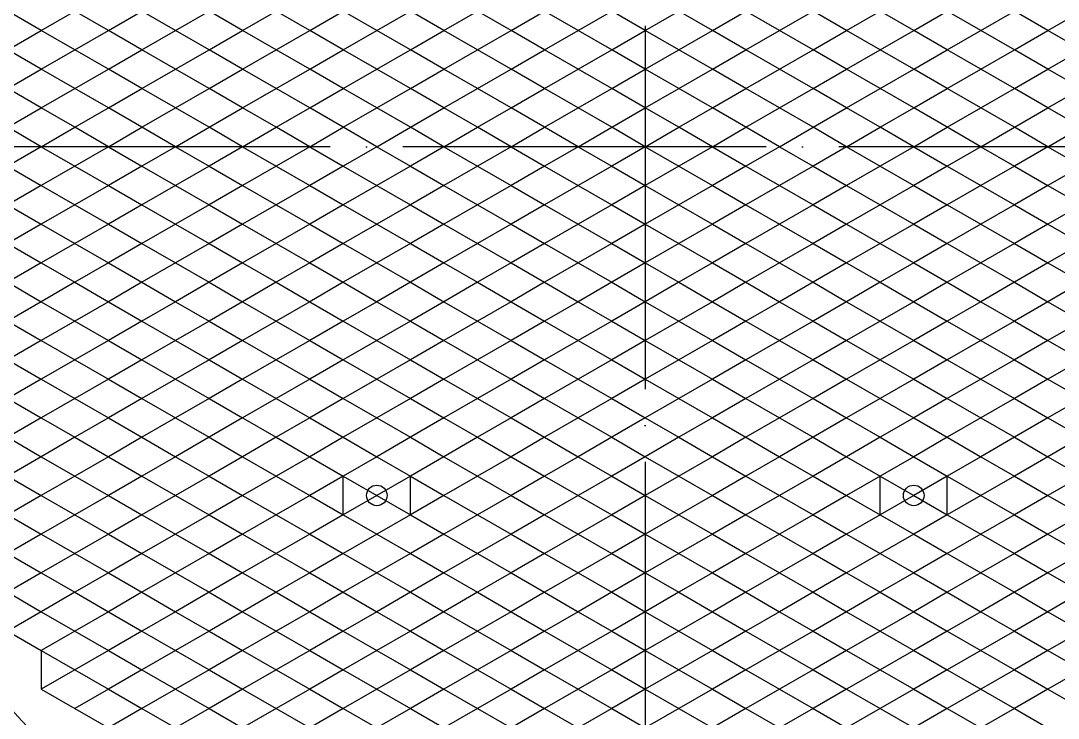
# Model space of a CAD drawing. Extents: x -11958 to 3251, y -1845 to 8235.
# Drawn here: x -211 to 646, y 2527 to 3103 of the extents above; entities that cross this region are included whole.
import ezdxf

# ---------------------------------------------------------------- set-up
doc = ezdxf.new("R2010")
doc.units = 0
doc.header["$LTSCALE"] = 10
doc.linetypes.add('DASHDOT-L', pattern=[90, 80, -5, 0, -5])
doc.linetypes.add('DASHDOT-M', pattern=[36, 30, -3, 0, -3])
doc.layers.add('CDR_DWG1', color=4, linetype='CONTINUOUS')
doc.layers.add('CDR_DWG3', color=1, linetype='DASHDOT-M')

msp = doc.modelspace()

# ---------------------------------------------------------------- linework, layer by layer
at = {"layer": 'CDR_DWG1'}
for p, q in [((83.5, 2743.23), (55.79, 2727.23)), ((83.5, 2743.23), (111.21, 2727.23)), ((526.91, 2743.23), (499.19, 2727.23)), ((526.91, 2743.23), (554.62, 2727.23)), ((55.79, 2695.23), (55.79, 2727.23)), ((111.21, 2695.23), (111.21, 2727.23)), ((499.19, 2695.23), (499.19, 2727.23)), ((554.62, 2695.23), (554.62, 2727.23)), ((55.79, 2695.23), (83.5, 2679.23)), ((111.21, 2695.23), (83.5, 2679.23)), ((499.19, 2695.23), (526.91, 2679.23)), ((554.62, 2695.23), (526.91, 2679.23)), ((-221.34, 2599.23), (-193.63, 2583.23)), ((-193.63, 2583.23), (-193.63, 2551.23)), ((-193.63, 2583.23), (-193.63, 2583.23)), ((-193.63, 2551.23), (-165.91, 2535.23)), ((-165.91, 2535.23), (-138.2, 2519.23))]:
    msp.add_line(p, q, dxfattribs=at)
for centre, radius in [((305.2, 2999.23), 780), ((305.2, 2999.23), 726.5), ((305.2, 2999.23), 700), ((83.5, 2711.23), 8.5), ((526.91, 2711.23), 8.5)]:
    msp.add_circle(centre, radius, dxfattribs=at)
at = {"layer": 'CDR_DWG3', "linetype": 'DASHDOT-M'}
for p, q in [((305.2, 3819.23), (305.2, 2179.23)), ((1125.2, 2999.23), (-514.8, 2999.23))]:
    msp.add_line(p, q, dxfattribs=at)
at = {"layer": 'CDR_DWG3', "linetype": 'DASHDOT-L'}
for p, q in [((-193.63, 3095.23), (-221.34, 3111.23)), ((-193.63, 3095.23), (-165.91, 3111.23)), ((-138.2, 3095.23), (-165.91, 3111.23)), ((-138.2, 3095.23), (-110.49, 3111.23)), ((-82.78, 3095.23), (-110.49, 3111.23)), ((-82.78, 3095.23), (-55.06, 3111.23)), ((-27.35, 3095.23), (-55.06, 3111.23)), ((-27.35, 3095.23), (0.36, 3111.23)), ((28.08, 3095.23), (0.36, 3111.23)), ((28.08, 3095.23), (55.79, 3111.23)), ((83.5, 3095.23), (55.79, 3111.23)), ((83.5, 3095.23), (111.21, 3111.23)), ((138.93, 3095.23), (111.21, 3111.23)), ((138.93, 3095.23), (166.64, 3111.23)), ((194.35, 3095.23), (166.64, 3111.23)), ((194.35, 3095.23), (222.07, 3111.23)), ((249.78, 3095.23), (222.07, 3111.23)), ((249.78, 3095.23), (277.49, 3111.23)), ((305.2, 3095.23), (277.49, 3111.23)), ((305.2, 3095.23), (332.92, 3111.23)), ((360.63, 3095.23), (332.92, 3111.23)), ((360.63, 3095.23), (388.34, 3111.23)), ((416.06, 3095.23), (388.34, 3111.23)), ((416.06, 3095.23), (443.77, 3111.23)), ((471.48, 3095.23), (443.77, 3111.23)), ((471.48, 3095.23), (499.19, 3111.23)), ((526.91, 3095.23), (499.19, 3111.23)), ((526.91, 3095.23), (554.62, 3111.23)), ((582.33, 3095.23), (554.62, 3111.23)), ((582.33, 3095.23), (610.04, 3111.23)), ((637.76, 3095.23), (610.04, 3111.23)), ((637.76, 3095.23), (665.47, 3111.23)), ((-221.34, 3079.23), (-193.63, 3095.23)), ((-165.91, 3079.23), (-193.63, 3095.23)), ((-165.91, 3079.23), (-138.2, 3095.23)), ((-110.49, 3079.23), (-138.2, 3095.23)), ((-110.49, 3079.23), (-82.78, 3095.23)), ((-55.06, 3079.23), (-82.78, 3095.23)), ((-55.06, 3079.23), (-27.35, 3095.23)), ((0.36, 3079.23), (-27.35, 3095.23)), ((0.36, 3079.23), (28.08, 3095.23)), ((55.79, 3079.23), (28.08, 3095.23)), ((55.79, 3079.23), (83.5, 3095.23)), ((111.21, 3079.23), (83.5, 3095.23)), ((111.21, 3079.23), (138.93, 3095.23)), ((166.64, 3079.23), (138.93, 3095.23)), ((166.64, 3079.23), (194.35, 3095.23)), ((222.07, 3079.23), (194.35, 3095.23)), ((222.07, 3079.23), (249.78, 3095.23)), ((277.49, 3079.23), (249.78, 3095.23)), ((277.49, 3079.23), (305.2, 3095.23)), ((332.92, 3079.23), (305.2, 3095.23)), ((332.92, 3079.23), (360.63, 3095.23)), ((388.34, 3079.23), (360.63, 3095.23)), ((388.34, 3079.23), (416.06, 3095.23)), ((443.77, 3079.23), (416.06, 3095.23)), ((443.77, 3079.23), (471.48, 3095.23)), ((499.19, 3079.23), (471.48, 3095.23)), ((499.19, 3079.23), (526.91, 3095.23)), ((554.62, 3079.23), (526.91, 3095.23)), ((554.62, 3079.23), (582.33, 3095.23)), ((610.04, 3079.23), (582.33, 3095.23)), ((610.04, 3079.23), (637.76, 3095.23)), ((665.47, 3079.23), (637.76, 3095.23)), ((-193.63, 3063.23), (-221.34, 3079.23)), ((-193.63, 3063.23), (-165.91, 3079.23)), ((-138.2, 3063.23), (-165.91, 3079.23)), ((-138.2, 3063.23), (-110.49, 3079.23)), ((-82.78, 3063.23), (-110.49, 3079.23)), ((-82.78, 3063.23), (-55.06, 3079.23)), ((-27.35, 3063.23), (-55.06, 3079.23)), ((-27.35, 3063.23), (0.36, 3079.23)), ((28.08, 3063.23), (0.36, 3079.23)), ((28.08, 3063.23), (55.79, 3079.23)), ((83.5, 3063.23), (55.79, 3079.23)), ((83.5, 3063.23), (111.21, 3079.23)), ((138.93, 3063.23), (111.21, 3079.23)), ((138.93, 3063.23), (166.64, 3079.23)), ((194.35, 3063.23), (166.64, 3079.23)), ((194.35, 3063.23), (222.07, 3079.23)), ((249.78, 3063.23), (222.07, 3079.23)), ((249.78, 3063.23), (277.49, 3079.23)), ((305.2, 3063.23), (277.49, 3079.23)), ((305.2, 3063.23), (332.92, 3079.23)), ((360.63, 3063.23), (332.92, 3079.23)), ((360.63, 3063.23), (388.34, 3079.23)), ((416.06, 3063.23), (388.34, 3079.23)), ((416.06, 3063.23), (443.77, 3079.23)), ((471.48, 3063.23), (443.77, 3079.23)), ((471.48, 3063.23), (499.19, 3079.23)), ((526.91, 3063.23), (499.19, 3079.23)), ((526.91, 3063.23), (554.62, 3079.23)), ((582.33, 3063.23), (554.62, 3079.23)), ((582.33, 3063.23), (610.04, 3079.23)), ((637.76, 3063.23), (610.04, 3079.23)), ((637.76, 3063.23), (665.47, 3079.23)), ((-221.34, 3047.23), (-193.63, 3063.23)), ((-165.91, 3047.23), (-193.63, 3063.23)), ((-165.91, 3047.23), (-138.2, 3063.23)), ((-110.49, 3047.23), (-138.2, 3063.23)), ((-110.49, 3047.23), (-82.78, 3063.23)), ((-55.06, 3047.23), (-82.78, 3063.23)), ((-55.06, 3047.23), (-27.35, 3063.23)), ((0.36, 3047.23), (-27.35, 3063.23)), ((0.36, 3047.23), (28.08, 3063.23)), ((55.79, 3047.23), (28.08, 3063.23)), ((55.79, 3047.23), (83.5, 3063.23)), ((111.21, 3047.23), (83.5, 3063.23)), ((111.21, 3047.23), (138.93, 3063.23)), ((166.64, 3047.23), (138.93, 3063.23)), ((166.64, 3047.23), (194.35, 3063.23)), ((222.07, 3047.23), (194.35, 3063.23)), ((222.07, 3047.23), (249.78, 3063.23)), ((277.49, 3047.23), (249.78, 3063.23)), ((277.49, 3047.23), (305.2, 3063.23)), ((332.92, 3047.23), (305.2, 3063.23)), ((332.92, 3047.23), (360.63, 3063.23)), ((388.34, 3047.23), (360.63, 3063.23)), ((388.34, 3047.23), (416.06, 3063.23)), ((443.77, 3047.23), (416.06, 3063.23)), ((443.77, 3047.23), (471.48, 3063.23)), ((499.19, 3047.23), (471.48, 3063.23)), ((499.19, 3047.23), (526.91, 3063.23)), ((554.62, 3047.23), (526.91, 3063.23)), ((554.62, 3047.23), (582.33, 3063.23)), ((610.04, 3047.23), (582.33, 3063.23)), ((610.04, 3047.23), (637.76, 3063.23)), ((665.47, 3047.23), (637.76, 3063.23)), ((-193.63, 3031.23), (-221.34, 3047.23)), ((-193.63, 3031.23), (-165.91, 3047.23)), ((-138.2, 3031.23), (-165.91, 3047.23)), ((-138.2, 3031.23), (-110.49, 3047.23)), ((-82.78, 3031.23), (-110.49, 3047.23)), ((-82.78, 3031.23), (-55.06, 3047.23)), ((-27.35, 3031.23), (-55.06, 3047.23)), ((-27.35, 3031.23), (0.36, 3047.23)), ((28.08, 3031.23), (0.36, 3047.23)), ((28.08, 3031.23), (55.79, 3047.23)), ((83.5, 3031.23), (55.79, 3047.23)), ((83.5, 3031.23), (111.21, 3047.23)), ((138.93, 3031.23), (111.21, 3047.23)), ((138.93, 3031.23), (166.64, 3047.23)), ((194.35, 3031.23), (166.64, 3047.23)), ((194.35, 3031.23), (222.07, 3047.23)), ((249.78, 3031.23), (222.07, 3047.23)), ((249.78, 3031.23), (277.49, 3047.23)), ((305.2, 3031.23), (277.49, 3047.23)), ((305.2, 3031.23), (332.92, 3047.23)), ((360.63, 3031.23), (332.92, 3047.23)), ((360.63, 3031.23), (388.34, 3047.23)), ((416.06, 3031.23), (388.34, 3047.23)), ((416.06, 3031.23), (443.77, 3047.23)), ((471.48, 3031.23), (443.77, 3047.23)), ((471.48, 3031.23), (499.19, 3047.23)), ((526.91, 3031.23), (499.19, 3047.23)), ((526.91, 3031.23), (554.62, 3047.23)), ((582.33, 3031.23), (554.62, 3047.23)), ((582.33, 3031.23), (610.04, 3047.23)), ((637.76, 3031.23), (610.04, 3047.23)), ((637.76, 3031.23), (665.47, 3047.23)), ((-221.34, 3015.23), (-193.63, 3031.23)), ((-165.91, 3015.23), (-193.63, 3031.23)), ((-165.91, 3015.23), (-138.2, 3031.23)), ((-110.49, 3015.23), (-138.2, 3031.23)), ((-110.49, 3015.23), (-82.78, 3031.23)), ((-55.06, 3015.23), (-82.78, 3031.23)), ((-55.06, 3015.23), (-27.35, 3031.23)), ((0.36, 3015.23), (-27.35, 3031.23)), ((0.36, 3015.23), (28.08, 3031.23)), ((55.79, 3015.23), (28.08, 3031.23)), ((55.79, 3015.23), (83.5, 3031.23)), ((111.21, 3015.23), (83.5, 3031.23)), ((111.21, 3015.23), (138.93, 3031.23)), ((166.64, 3015.23), (138.93, 3031.23)), ((166.64, 3015.23), (194.35, 3031.23)), ((222.07, 3015.23), (194.35, 3031.23)), ((222.07, 3015.23), (249.78, 3031.23)), ((277.49, 3015.23), (249.78, 3031.23)), ((277.49, 3015.23), (305.2, 3031.23)), ((332.92, 3015.23), (305.2, 3031.23)), ((332.92, 3015.23), (360.63, 3031.23)), ((388.34, 3015.23), (360.63, 3031.23)), ((388.34, 3015.23), (416.06, 3031.23)), ((443.77, 3015.23), (416.06, 3031.23)), ((443.77, 3015.23), (471.48, 3031.23)), ((499.19, 3015.23), (471.48, 3031.23)), ((499.19, 3015.23), (526.91, 3031.23)), ((554.62, 3015.23), (526.91, 3031.23)), ((554.62, 3015.23), (582.33, 3031.23)), ((610.04, 3015.23), (582.33, 3031.23)), ((610.04, 3015.23), (637.76, 3031.23)), ((665.47, 3015.23), (637.76, 3031.23)), ((-193.63, 2999.23), (-221.34, 3015.23)), ((-193.63, 2999.23), (-165.91, 3015.23)), ((-138.2, 2999.23), (-165.91, 3015.23)), ((-138.2, 2999.23), (-110.49, 3015.23)), ((-82.78, 2999.23), (-110.49, 3015.23)), ((-82.78, 2999.23), (-55.06, 3015.23)), ((-27.35, 2999.23), (-55.06, 3015.23)), ((-27.35, 2999.23), (0.36, 3015.23)), ((28.08, 2999.23), (0.36, 3015.23)), ((28.08, 2999.23), (55.79, 3015.23)), ((83.5, 2999.23), (55.79, 3015.23)), ((83.5, 2999.23), (111.21, 3015.23)), ((138.93, 2999.23), (111.21, 3015.23)), ((138.93, 2999.23), (166.64, 3015.23)), ((194.35, 2999.23), (166.64, 3015.23)), ((194.35, 2999.23), (222.07, 3015.23)), ((249.78, 2999.23), (222.07, 3015.23)), ((249.78, 2999.23), (277.49, 3015.23)), ((305.2, 2999.23), (277.49, 3015.23)), ((305.2, 2999.23), (332.92, 3015.23)), ((360.63, 2999.23), (332.92, 3015.23)), ((360.63, 2999.23), (388.34, 3015.23)), ((416.06, 2999.23), (388.34, 3015.23)), ((416.06, 2999.23), (443.77, 3015.23)), ((471.48, 2999.23), (443.77, 3015.23)), ((471.48, 2999.23), (499.19, 3015.23)), ((526.91, 2999.23), (499.19, 3015.23)), ((526.91, 2999.23), (554.62, 3015.23)), ((582.33, 2999.23), (554.62, 3015.23)), ((582.33, 2999.23), (610.04, 3015.23)), ((637.76, 2999.23), (610.04, 3015.23)), ((637.76, 2999.23), (665.47, 3015.23)), ((-193.63, 2999.23), (-221.34, 2983.23)), ((-193.63, 2999.23), (-165.91, 2983.23)), ((-138.2, 2999.23), (-165.91, 2983.23)), ((-138.2, 2999.23), (-110.49, 2983.23)), ((-82.78, 2999.23), (-110.49, 2983.23)), ((-82.78, 2999.23), (-55.06, 2983.23)), ((-27.35, 2999.23), (-55.06, 2983.23)), ((-27.35, 2999.23), (0.36, 2983.23)), ((28.08, 2999.23), (0.36, 2983.23)), ((28.08, 2999.23), (55.79, 2983.23)), ((83.5, 2999.23), (55.79, 2983.23)), ((83.5, 2999.23), (111.21, 2983.23)), ((138.93, 2999.23), (111.21, 2983.23)), ((138.93, 2999.23), (166.64, 2983.23)), ((194.35, 2999.23), (166.64, 2983.23)), ((194.35, 2999.23), (222.07, 2983.23)), ((249.78, 2999.23), (222.07, 2983.23)), ((249.78, 2999.23), (277.49, 2983.23)), ((305.2, 2999.23), (277.49, 2983.23)), ((305.2, 2999.23), (332.92, 2983.23)), ((360.63, 2999.23), (332.92, 2983.23)), ((360.63, 2999.23), (388.34, 2983.23)), ((416.06, 2999.23), (388.34, 2983.23)), ((416.06, 2999.23), (443.77, 2983.23)), ((471.48, 2999.23), (443.77, 2983.23)), ((471.48, 2999.23), (499.19, 2983.23)), ((526.91, 2999.23), (499.19, 2983.23)), ((526.91, 2999.23), (554.62, 2983.23)), ((582.33, 2999.23), (554.62, 2983.23)), ((582.33, 2999.23), (610.04, 2983.23)), ((637.76, 2999.23), (610.04, 2983.23)), ((637.76, 2999.23), (665.47, 2983.23)), ((-221.34, 2983.23), (-193.63, 2967.23)), ((-165.91, 2983.23), (-193.63, 2967.23)), ((-165.91, 2983.23), (-138.2, 2967.23)), ((-110.49, 2983.23), (-138.2, 2967.23)), ((-110.49, 2983.23), (-82.78, 2967.23)), ((-55.06, 2983.23), (-82.78, 2967.23)), ((-55.06, 2983.23), (-27.35, 2967.23)), ((0.36, 2983.23), (-27.35, 2967.23)), ((0.36, 2983.23), (28.08, 2967.23)), ((55.79, 2983.23), (28.08, 2967.23)), ((55.79, 2983.23), (83.5, 2967.23)), ((111.21, 2983.23), (83.5, 2967.23)), ((111.21, 2983.23), (138.93, 2967.23)), ((166.64, 2983.23), (138.93, 2967.23)), ((166.64, 2983.23), (194.35, 2967.23)), ((222.07, 2983.23), (194.35, 2967.23)), ((222.07, 2983.23), (249.78, 2967.23)), ((277.49, 2983.23), (249.78, 2967.23)), ((277.49, 2983.23), (305.2, 2967.23)), ((332.92, 2983.23), (305.2, 2967.23)), ((332.92, 2983.23), (360.63, 2967.23)), ((388.34, 2983.23), (360.63, 2967.23)), ((388.34, 2983.23), (416.06, 2967.23)), ((443.77, 2983.23), (416.06, 2967.23)), ((443.77, 2983.23), (471.48, 2967.23)), ((499.19, 2983.23), (471.48, 2967.23)), ((499.19, 2983.23), (526.91, 2967.23)), ((554.62, 2983.23), (526.91, 2967.23)), ((554.62, 2983.23), (582.33, 2967.23)), ((610.04, 2983.23), (582.33, 2967.23)), ((610.04, 2983.23), (637.76, 2967.23)), ((665.47, 2983.23), (637.76, 2967.23)), ((-193.63, 2967.23), (-221.34, 2951.23)), ((-193.63, 2967.23), (-165.91, 2951.23)), ((-138.2, 2967.23), (-165.91, 2951.23)), ((-138.2, 2967.23), (-110.49, 2951.23)), ((-82.78, 2967.23), (-110.49, 2951.23)), ((-82.78, 2967.23), (-55.06, 2951.23)), ((-27.35, 2967.23), (-55.06, 2951.23)), ((-27.35, 2967.23), (0.36, 2951.23)), ((28.08, 2967.23), (0.36, 2951.23)), ((28.08, 2967.23), (55.79, 2951.23)), ((83.5, 2967.23), (55.79, 2951.23)), ((83.5, 2967.23), (111.21, 2951.23)), ((138.93, 2967.23), (111.21, 2951.23)), ((138.93, 2967.23), (166.64, 2951.23)), ((194.35, 2967.23), (166.64, 2951.23)), ((194.35, 2967.23), (222.07, 2951.23)), ((249.78, 2967.23), (222.07, 2951.23)), ((249.78, 2967.23), (277.49, 2951.23)), ((305.2, 2967.23), (277.49, 2951.23)), ((305.2, 2967.23), (332.92, 2951.23)), ((360.63, 2967.23), (332.92, 2951.23)), ((360.63, 2967.23), (388.34, 2951.23)), ((416.06, 2967.23), (388.34, 2951.23)), ((416.06, 2967.23), (443.77, 2951.23)), ((471.48, 2967.23), (443.77, 2951.23)), ((471.48, 2967.23), (499.19, 2951.23)), ((526.91, 2967.23), (499.19, 2951.23)), ((526.91, 2967.23), (554.62, 2951.23)), ((582.33, 2967.23), (554.62, 2951.23)), ((582.33, 2967.23), (610.04, 2951.23)), ((637.76, 2967.23), (610.04, 2951.23)), ((637.76, 2967.23), (665.47, 2951.23)), ((-221.34, 2951.23), (-193.63, 2935.23)), ((-165.91, 2951.23), (-193.63, 2935.23)), ((-165.91, 2951.23), (-138.2, 2935.23)), ((-110.49, 2951.23), (-138.2, 2935.23)), ((-110.49, 2951.23), (-82.78, 2935.23)), ((-55.06, 2951.23), (-82.78, 2935.23)), ((-55.06, 2951.23), (-27.35, 2935.23)), ((0.36, 2951.23), (-27.35, 2935.23)), ((0.36, 2951.23), (28.08, 2935.23)), ((55.79, 2951.23), (28.08, 2935.23)), ((55.79, 2951.23), (83.5, 2935.23)), ((111.21, 2951.23), (83.5, 2935.23)), ((111.21, 2951.23), (138.93, 2935.23)), ((166.64, 2951.23), (138.93, 2935.23)), ((166.64, 2951.23), (194.35, 2935.23)), ((222.07, 2951.23), (194.35, 2935.23)), ((222.07, 2951.23), (249.78, 2935.23)), ((277.49, 2951.23), (249.78, 2935.23)), ((277.49, 2951.23), (305.2, 2935.23)), ((332.92, 2951.23), (305.2, 2935.23)), ((332.92, 2951.23), (360.63, 2935.23)), ((388.34, 2951.23), (360.63, 2935.23)), ((388.34, 2951.23), (416.06, 2935.23)), ((443.77, 2951.23), (416.06, 2935.23)), ((443.77, 2951.23), (471.48, 2935.23)), ((499.19, 2951.23), (471.48, 2935.23)), ((499.19, 2951.23), (526.91, 2935.23)), ((554.62, 2951.23), (526.91, 2935.23)), ((554.62, 2951.23), (582.33, 2935.23)), ((610.04, 2951.23), (582.33, 2935.23)), ((610.04, 2951.23), (637.76, 2935.23)), ((665.47, 2951.23), (637.76, 2935.23)), ((-193.63, 2935.23), (-221.34, 2919.23)), ((-193.63, 2935.23), (-165.91, 2919.23)), ((-138.2, 2935.23), (-165.91, 2919.23)), ((-138.2, 2935.23), (-110.49, 2919.23)), ((-82.78, 2935.23), (-110.49, 2919.23)), ((-82.78, 2935.23), (-55.06, 2919.23)), ((-27.35, 2935.23), (-55.06, 2919.23)), ((-27.35, 2935.23), (0.36, 2919.23)), ((28.08, 2935.23), (0.36, 2919.23)), ((28.08, 2935.23), (55.79, 2919.23)), ((83.5, 2935.23), (55.79, 2919.23)), ((83.5, 2935.23), (111.21, 2919.23)), ((138.93, 2935.23), (111.21, 2919.23)), ((138.93, 2935.23), (166.64, 2919.23)), ((194.35, 2935.23), (166.64, 2919.23)), ((194.35, 2935.23), (222.07, 2919.23)), ((249.78, 2935.23), (222.07, 2919.23)), ((249.78, 2935.23), (277.49, 2919.23)), ((305.2, 2935.23), (277.49, 2919.23)), ((305.2, 2935.23), (332.92, 2919.23)), ((360.63, 2935.23), (332.92, 2919.23)), ((360.63, 2935.23), (388.34, 2919.23)), ((416.06, 2935.23), (388.34, 2919.23)), ((416.06, 2935.23), (443.77, 2919.23)), ((471.48, 2935.23), (443.77, 2919.23)), ((471.48, 2935.23), (499.19, 2919.23)), ((526.91, 2935.23), (499.19, 2919.23)), ((526.91, 2935.23), (554.62, 2919.23)), ((582.33, 2935.23), (554.62, 2919.23)), ((582.33, 2935.23), (610.04, 2919.23)), ((637.76, 2935.23), (610.04, 2919.23)), ((637.76, 2935.23), (665.47, 2919.23)), ((-221.34, 2919.23), (-193.63, 2903.23)), ((-165.91, 2919.23), (-193.63, 2903.23)), ((-165.91, 2919.23), (-138.2, 2903.23)), ((-110.49, 2919.23), (-138.2, 2903.23)), ((-110.49, 2919.23), (-82.78, 2903.23)), ((-55.06, 2919.23), (-82.78, 2903.23)), ((-55.06, 2919.23), (-27.35, 2903.23)), ((0.36, 2919.23), (-27.35, 2903.23)), ((0.36, 2919.23), (28.08, 2903.23)), ((55.79, 2919.23), (28.08, 2903.23)), ((55.79, 2919.23), (83.5, 2903.23)), ((111.21, 2919.23), (83.5, 2903.23)), ((111.21, 2919.23), (138.93, 2903.23)), ((166.64, 2919.23), (138.93, 2903.23)), ((166.64, 2919.23), (194.35, 2903.23)), ((222.07, 2919.23), (194.35, 2903.23)), ((222.07, 2919.23), (249.78, 2903.23)), ((277.49, 2919.23), (249.78, 2903.23)), ((277.49, 2919.23), (305.2, 2903.23)), ((332.92, 2919.23), (305.2, 2903.23)), ((332.92, 2919.23), (360.63, 2903.23)), ((388.34, 2919.23), (360.63, 2903.23)), ((388.34, 2919.23), (416.06, 2903.23)), ((443.77, 2919.23), (416.06, 2903.23)), ((443.77, 2919.23), (471.48, 2903.23)), ((499.19, 2919.23), (471.48, 2903.23)), ((499.19, 2919.23), (526.91, 2903.23)), ((554.62, 2919.23), (526.91, 2903.23)), ((554.62, 2919.23), (582.33, 2903.23)), ((610.04, 2919.23), (582.33, 2903.23)), ((610.04, 2919.23), (637.76, 2903.23)), ((665.47, 2919.23), (637.76, 2903.23)), ((-193.63, 2903.23), (-221.34, 2887.23)), ((-193.63, 2903.23), (-165.91, 2887.23)), ((-138.2, 2903.23), (-165.91, 2887.23)), ((-138.2, 2903.23), (-110.49, 2887.23)), ((-82.78, 2903.23), (-110.49, 2887.23)), ((-82.78, 2903.23), (-55.06, 2887.23)), ((-27.35, 2903.23), (-55.06, 2887.23)), ((-27.35, 2903.23), (0.36, 2887.23)), ((28.08, 2903.23), (0.36, 2887.23)), ((28.08, 2903.23), (55.79, 2887.23)), ((83.5, 2903.23), (55.79, 2887.23)), ((83.5, 2903.23), (111.21, 2887.23)), ((138.93, 2903.23), (111.21, 2887.23)), ((138.93, 2903.23), (166.64, 2887.23)), ((194.35, 2903.23), (166.64, 2887.23)), ((194.35, 2903.23), (222.07, 2887.23)), ((249.78, 2903.23), (222.07, 2887.23)), ((249.78, 2903.23), (277.49, 2887.23)), ((305.2, 2903.23), (277.49, 2887.23)), ((305.2, 2903.23), (332.92, 2887.23)), ((360.63, 2903.23), (332.92, 2887.23)), ((360.63, 2903.23), (388.34, 2887.23)), ((416.06, 2903.23), (388.34, 2887.23)), ((416.06, 2903.23), (443.77, 2887.23)), ((471.48, 2903.23), (443.77, 2887.23)), ((471.48, 2903.23), (499.19, 2887.23)), ((526.91, 2903.23), (499.19, 2887.23)), ((526.91, 2903.23), (554.62, 2887.23)), ((582.33, 2903.23), (554.62, 2887.23)), ((582.33, 2903.23), (610.04, 2887.23)), ((637.76, 2903.23), (610.04, 2887.23)), ((637.76, 2903.23), (665.47, 2887.23)), ((-221.34, 2887.23), (-193.63, 2871.23)), ((-165.91, 2887.23), (-193.63, 2871.23)), ((-165.91, 2887.23), (-138.2, 2871.23)), ((-110.49, 2887.23), (-138.2, 2871.23)), ((-110.49, 2887.23), (-82.78, 2871.23)), ((-55.06, 2887.23), (-82.78, 2871.23)), ((-55.06, 2887.23), (-27.35, 2871.23)), ((0.36, 2887.23), (-27.35, 2871.23)), ((0.36, 2887.23), (28.08, 2871.23)), ((55.79, 2887.23), (28.08, 2871.23)), ((55.79, 2887.23), (83.5, 2871.23)), ((111.21, 2887.23), (83.5, 2871.23)), ((111.21, 2887.23), (138.93, 2871.23)), ((166.64, 2887.23), (138.93, 2871.23)), ((166.64, 2887.23), (194.35, 2871.23)), ((222.07, 2887.23), (194.35, 2871.23)), ((222.07, 2887.23), (249.78, 2871.23)), ((277.49, 2887.23), (249.78, 2871.23)), ((277.49, 2887.23), (305.2, 2871.23)), ((332.92, 2887.23), (305.2, 2871.23)), ((332.92, 2887.23), (360.63, 2871.23)), ((388.34, 2887.23), (360.63, 2871.23)), ((388.34, 2887.23), (416.06, 2871.23)), ((443.77, 2887.23), (416.06, 2871.23)), ((443.77, 2887.23), (471.48, 2871.23)), ((499.19, 2887.23), (471.48, 2871.23)), ((499.19, 2887.23), (526.91, 2871.23)), ((554.62, 2887.23), (526.91, 2871.23)), ((554.62, 2887.23), (582.33, 2871.23)), ((610.04, 2887.23), (582.33, 2871.23)), ((610.04, 2887.23), (637.76, 2871.23)), ((665.47, 2887.23), (637.76, 2871.23)), ((-193.63, 2871.23), (-221.34, 2855.23)), ((-193.63, 2871.23), (-165.91, 2855.23)), ((-138.2, 2871.23), (-165.91, 2855.23)), ((-138.2, 2871.23), (-110.49, 2855.23)), ((-82.78, 2871.23), (-110.49, 2855.23)), ((-82.78, 2871.23), (-55.06, 2855.23)), ((-27.35, 2871.23), (-55.06, 2855.23)), ((-27.35, 2871.23), (0.36, 2855.23)), ((28.08, 2871.23), (0.36, 2855.23)), ((28.08, 2871.23), (55.79, 2855.23)), ((83.5, 2871.23), (55.79, 2855.23)), ((83.5, 2871.23), (111.21, 2855.23)), ((138.93, 2871.23), (111.21, 2855.23)), ((138.93, 2871.23), (166.64, 2855.23)), ((194.35, 2871.23), (166.64, 2855.23)), ((194.35, 2871.23), (222.07, 2855.23)), ((249.78, 2871.23), (222.07, 2855.23)), ((249.78, 2871.23), (277.49, 2855.23)), ((305.2, 2871.23), (277.49, 2855.23)), ((305.2, 2871.23), (332.92, 2855.23)), ((360.63, 2871.23), (332.92, 2855.23)), ((360.63, 2871.23), (388.34, 2855.23)), ((416.06, 2871.23), (388.34, 2855.23)), ((416.06, 2871.23), (443.77, 2855.23)), ((471.48, 2871.23), (443.77, 2855.23)), ((471.48, 2871.23), (499.19, 2855.23)), ((526.91, 2871.23), (499.19, 2855.23)), ((526.91, 2871.23), (554.62, 2855.23)), ((582.33, 2871.23), (554.62, 2855.23)), ((582.33, 2871.23), (610.04, 2855.23)), ((637.76, 2871.23), (610.04, 2855.23)), ((637.76, 2871.23), (665.47, 2855.23)), ((-221.34, 2855.23), (-193.63, 2839.23)), ((-165.91, 2855.23), (-193.63, 2839.23)), ((-165.91, 2855.23), (-138.2, 2839.23)), ((-110.49, 2855.23), (-138.2, 2839.23)), ((-110.49, 2855.23), (-82.78, 2839.23)), ((-55.06, 2855.23), (-82.78, 2839.23)), ((-55.06, 2855.23), (-27.35, 2839.23)), ((0.36, 2855.23), (-27.35, 2839.23)), ((0.36, 2855.23), (28.08, 2839.23)), ((55.79, 2855.23), (28.08, 2839.23)), ((55.79, 2855.23), (83.5, 2839.23)), ((111.21, 2855.23), (83.5, 2839.23)), ((111.21, 2855.23), (138.93, 2839.23)), ((166.64, 2855.23), (138.93, 2839.23)), ((166.64, 2855.23), (194.35, 2839.23)), ((222.07, 2855.23), (194.35, 2839.23)), ((222.07, 2855.23), (249.78, 2839.23)), ((277.49, 2855.23), (249.78, 2839.23)), ((277.49, 2855.23), (305.2, 2839.23)), ((332.92, 2855.23), (305.2, 2839.23)), ((332.92, 2855.23), (360.63, 2839.23)), ((388.34, 2855.23), (360.63, 2839.23)), ((388.34, 2855.23), (416.06, 2839.23)), ((443.77, 2855.23), (416.06, 2839.23)), ((443.77, 2855.23), (471.48, 2839.23)), ((499.19, 2855.23), (471.48, 2839.23)), ((499.19, 2855.23), (526.91, 2839.23)), ((554.62, 2855.23), (526.91, 2839.23)), ((554.62, 2855.23), (582.33, 2839.23)), ((610.04, 2855.23), (582.33, 2839.23)), ((610.04, 2855.23), (637.76, 2839.23)), ((665.47, 2855.23), (637.76, 2839.23)), ((-193.63, 2839.23), (-221.34, 2823.23)), ((-193.63, 2839.23), (-165.91, 2823.23)), ((-138.2, 2839.23), (-165.91, 2823.23)), ((-138.2, 2839.23), (-110.49, 2823.23)), ((-82.78, 2839.23), (-110.49, 2823.23)), ((-82.78, 2839.23), (-55.06, 2823.23)), ((-27.35, 2839.23), (-55.06, 2823.23)), ((-27.35, 2839.23), (0.36, 2823.23)), ((28.08, 2839.23), (0.36, 2823.23)), ((28.08, 2839.23), (55.79, 2823.23)), ((83.5, 2839.23), (55.79, 2823.23)), ((83.5, 2839.23), (111.21, 2823.23)), ((138.93, 2839.23), (111.21, 2823.23)), ((138.93, 2839.23), (166.64, 2823.23)), ((194.35, 2839.23), (166.64, 2823.23)), ((194.35, 2839.23), (222.07, 2823.23)), ((249.78, 2839.23), (222.07, 2823.23)), ((249.78, 2839.23), (277.49, 2823.23)), ((305.2, 2839.23), (277.49, 2823.23)), ((305.2, 2839.23), (332.92, 2823.23)), ((360.63, 2839.23), (332.92, 2823.23)), ((360.63, 2839.23), (388.34, 2823.23)), ((416.06, 2839.23), (388.34, 2823.23)), ((416.06, 2839.23), (443.77, 2823.23)), ((471.48, 2839.23), (443.77, 2823.23)), ((471.48, 2839.23), (499.19, 2823.23)), ((526.91, 2839.23), (499.19, 2823.23)), ((526.91, 2839.23), (554.62, 2823.23)), ((582.33, 2839.23), (554.62, 2823.23)), ((582.33, 2839.23), (610.04, 2823.23)), ((637.76, 2839.23), (610.04, 2823.23)), ((637.76, 2839.23), (665.47, 2823.23)), ((-221.34, 2823.23), (-193.63, 2807.23)), ((-165.91, 2823.23), (-193.63, 2807.23)), ((-165.91, 2823.23), (-138.2, 2807.23)), ((-110.49, 2823.23), (-138.2, 2807.23)), ((-110.49, 2823.23), (-82.78, 2807.23)), ((-55.06, 2823.23), (-82.78, 2807.23)), ((-55.06, 2823.23), (-27.35, 2807.23)), ((0.36, 2823.23), (-27.35, 2807.23)), ((0.36, 2823.23), (28.08, 2807.23)), ((55.79, 2823.23), (28.08, 2807.23)), ((55.79, 2823.23), (83.5, 2807.23)), ((111.21, 2823.23), (83.5, 2807.23)), ((111.21, 2823.23), (138.93, 2807.23)), ((166.64, 2823.23), (138.93, 2807.23)), ((166.64, 2823.23), (194.35, 2807.23)), ((222.07, 2823.23), (194.35, 2807.23)), ((222.07, 2823.23), (249.78, 2807.23)), ((277.49, 2823.23), (249.78, 2807.23)), ((277.49, 2823.23), (305.2, 2807.23)), ((332.92, 2823.23), (305.2, 2807.23)), ((332.92, 2823.23), (360.63, 2807.23)), ((388.34, 2823.23), (360.63, 2807.23)), ((388.34, 2823.23), (416.06, 2807.23)), ((443.77, 2823.23), (416.06, 2807.23)), ((443.77, 2823.23), (471.48, 2807.23)), ((499.19, 2823.23), (471.48, 2807.23)), ((499.19, 2823.23), (526.91, 2807.23)), ((554.62, 2823.23), (526.91, 2807.23)), ((554.62, 2823.23), (582.33, 2807.23)), ((610.04, 2823.23), (582.33, 2807.23)), ((610.04, 2823.23), (637.76, 2807.23)), ((665.47, 2823.23), (637.76, 2807.23)), ((-193.63, 2807.23), (-221.34, 2791.23)), ((-193.63, 2807.23), (-165.91, 2791.23)), ((-138.2, 2807.23), (-165.91, 2791.23)), ((-138.2, 2807.23), (-110.49, 2791.23)), ((-82.78, 2807.23), (-110.49, 2791.23)), ((-82.78, 2807.23), (-55.06, 2791.23)), ((-27.35, 2807.23), (-55.06, 2791.23)), ((-27.35, 2807.23), (0.36, 2791.23)), ((28.08, 2807.23), (0.36, 2791.23)), ((28.08, 2807.23), (55.79, 2791.23)), ((83.5, 2807.23), (55.79, 2791.23)), ((83.5, 2807.23), (111.21, 2791.23)), ((138.93, 2807.23), (111.21, 2791.23)), ((138.93, 2807.23), (166.64, 2791.23)), ((194.35, 2807.23), (166.64, 2791.23)), ((194.35, 2807.23), (222.07, 2791.23)), ((249.78, 2807.23), (222.07, 2791.23)), ((249.78, 2807.23), (277.49, 2791.23)), ((305.2, 2807.23), (277.49, 2791.23)), ((305.2, 2807.23), (332.92, 2791.23)), ((360.63, 2807.23), (332.92, 2791.23)), ((360.63, 2807.23), (388.34, 2791.23)), ((416.06, 2807.23), (388.34, 2791.23)), ((416.06, 2807.23), (443.77, 2791.23)), ((471.48, 2807.23), (443.77, 2791.23)), ((471.48, 2807.23), (499.19, 2791.23)), ((526.91, 2807.23), (499.19, 2791.23)), ((526.91, 2807.23), (554.62, 2791.23)), ((582.33, 2807.23), (554.62, 2791.23)), ((582.33, 2807.23), (610.04, 2791.23)), ((637.76, 2807.23), (610.04, 2791.23)), ((637.76, 2807.23), (665.47, 2791.23)), ((-221.34, 2791.23), (-193.63, 2775.23)), ((-165.91, 2791.23), (-193.63, 2775.23)), ((-165.91, 2791.23), (-138.2, 2775.23)), ((-110.49, 2791.23), (-138.2, 2775.23)), ((-110.49, 2791.23), (-82.78, 2775.23)), ((-55.06, 2791.23), (-82.78, 2775.23)), ((-55.06, 2791.23), (-27.35, 2775.23)), ((0.36, 2791.23), (-27.35, 2775.23)), ((0.36, 2791.23), (28.08, 2775.23)), ((55.79, 2791.23), (28.08, 2775.23)), ((55.79, 2791.23), (83.5, 2775.23)), ((111.21, 2791.23), (83.5, 2775.23)), ((111.21, 2791.23), (138.93, 2775.23)), ((166.64, 2791.23), (138.93, 2775.23)), ((166.64, 2791.23), (194.35, 2775.23)), ((222.07, 2791.23), (194.35, 2775.23)), ((222.07, 2791.23), (249.78, 2775.23)), ((277.49, 2791.23), (249.78, 2775.23)), ((277.49, 2791.23), (305.2, 2775.23)), ((332.92, 2791.23), (305.2, 2775.23)), ((332.92, 2791.23), (360.63, 2775.23)), ((388.34, 2791.23), (360.63, 2775.23)), ((388.34, 2791.23), (416.06, 2775.23)), ((443.77, 2791.23), (416.06, 2775.23)), ((443.77, 2791.23), (471.48, 2775.23)), ((499.19, 2791.23), (471.48, 2775.23)), ((499.19, 2791.23), (526.91, 2775.23)), ((554.62, 2791.23), (526.91, 2775.23)), ((554.62, 2791.23), (582.33, 2775.23)), ((610.04, 2791.23), (582.33, 2775.23)), ((610.04, 2791.23), (637.76, 2775.23)), ((665.47, 2791.23), (637.76, 2775.23)), ((-193.63, 2775.23), (-221.34, 2759.23)), ((-193.63, 2775.23), (-165.91, 2759.23)), ((-138.2, 2775.23), (-165.91, 2759.23)), ((-138.2, 2775.23), (-110.49, 2759.23)), ((-82.78, 2775.23), (-110.49, 2759.23)), ((-82.78, 2775.23), (-55.06, 2759.23)), ((-27.35, 2775.23), (-55.06, 2759.23)), ((-27.35, 2775.23), (0.36, 2759.23)), ((28.08, 2775.23), (0.36, 2759.23)), ((28.08, 2775.23), (55.79, 2759.23)), ((83.5, 2775.23), (55.79, 2759.23)), ((83.5, 2775.23), (111.21, 2759.23)), ((138.93, 2775.23), (111.21, 2759.23)), ((138.93, 2775.23), (166.64, 2759.23)), ((194.35, 2775.23), (166.64, 2759.23)), ((194.35, 2775.23), (222.07, 2759.23)), ((249.78, 2775.23), (222.07, 2759.23)), ((249.78, 2775.23), (277.49, 2759.23)), ((305.2, 2775.23), (277.49, 2759.23)), ((305.2, 2775.23), (332.92, 2759.23)), ((360.63, 2775.23), (332.92, 2759.23)), ((360.63, 2775.23), (388.34, 2759.23)), ((416.06, 2775.23), (388.34, 2759.23)), ((416.06, 2775.23), (443.77, 2759.23)), ((471.48, 2775.23), (443.77, 2759.23)), ((471.48, 2775.23), (499.19, 2759.23)), ((526.91, 2775.23), (499.19, 2759.23)), ((526.91, 2775.23), (554.62, 2759.23)), ((582.33, 2775.23), (554.62, 2759.23)), ((582.33, 2775.23), (610.04, 2759.23)), ((637.76, 2775.23), (610.04, 2759.23)), ((637.76, 2775.23), (665.47, 2759.23)), ((-221.34, 2759.23), (-193.63, 2743.23)), ((-165.91, 2759.23), (-193.63, 2743.23)), ((-165.91, 2759.23), (-138.2, 2743.23)), ((-110.49, 2759.23), (-138.2, 2743.23)), ((-110.49, 2759.23), (-82.78, 2743.23)), ((-55.06, 2759.23), (-82.78, 2743.23)), ((-55.06, 2759.23), (-27.35, 2743.23)), ((0.36, 2759.23), (-27.35, 2743.23)), ((0.36, 2759.23), (28.08, 2743.23)), ((55.79, 2759.23), (28.08, 2743.23)), ((55.79, 2759.23), (83.5, 2743.23)), ((111.21, 2759.23), (83.5, 2743.23)), ((111.21, 2759.23), (138.93, 2743.23)), ((166.64, 2759.23), (138.93, 2743.23)), ((166.64, 2759.23), (194.35, 2743.23)), ((222.07, 2759.23), (194.35, 2743.23)), ((222.07, 2759.23), (249.78, 2743.23)), ((277.49, 2759.23), (249.78, 2743.23)), ((277.49, 2759.23), (305.2, 2743.23)), ((332.92, 2759.23), (305.2, 2743.23)), ((332.92, 2759.23), (360.63, 2743.23)), ((388.34, 2759.23), (360.63, 2743.23)), ((388.34, 2759.23), (416.06, 2743.23)), ((443.77, 2759.23), (416.06, 2743.23)), ((443.77, 2759.23), (471.48, 2743.23)), ((499.19, 2759.23), (471.48, 2743.23)), ((499.19, 2759.23), (526.91, 2743.23)), ((554.62, 2759.23), (526.91, 2743.23)), ((554.62, 2759.23), (582.33, 2743.23)), ((610.04, 2759.23), (582.33, 2743.23)), ((610.04, 2759.23), (637.76, 2743.23)), ((665.47, 2759.23), (637.76, 2743.23)), ((-193.63, 2743.23), (-221.34, 2727.23)), ((-193.63, 2743.23), (-165.91, 2727.23)), ((-138.2, 2743.23), (-165.91, 2727.23)), ((-138.2, 2743.23), (-110.49, 2727.23)), ((-82.78, 2743.23), (-110.49, 2727.23)), ((-82.78, 2743.23), (-55.06, 2727.23)), ((-27.35, 2743.23), (-55.06, 2727.23)), ((-27.35, 2743.23), (0.36, 2727.23)), ((28.08, 2743.23), (0.36, 2727.23)), ((28.08, 2743.23), (55.79, 2727.23)), ((138.93, 2743.23), (111.21, 2727.23)), ((138.93, 2743.23), (166.64, 2727.23)), ((194.35, 2743.23), (166.64, 2727.23)), ((194.35, 2743.23), (222.07, 2727.23)), ((249.78, 2743.23), (222.07, 2727.23)), ((249.78, 2743.23), (277.49, 2727.23)), ((305.2, 2743.23), (277.49, 2727.23)), ((305.2, 2743.23), (332.92, 2727.23)), ((360.63, 2743.23), (332.92, 2727.23)), ((360.63, 2743.23), (388.34, 2727.23)), ((416.06, 2743.23), (388.34, 2727.23)), ((416.06, 2743.23), (443.77, 2727.23)), ((471.48, 2743.23), (443.77, 2727.23)), ((471.48, 2743.23), (499.19, 2727.23)), ((582.33, 2743.23), (554.62, 2727.23)), ((582.33, 2743.23), (610.04, 2727.23)), ((637.76, 2743.23), (610.04, 2727.23)), ((637.76, 2743.23), (665.47, 2727.23)), ((-221.34, 2727.23), (-193.63, 2711.23)), ((-165.91, 2727.23), (-193.63, 2711.23)), ((-165.91, 2727.23), (-138.2, 2711.23)), ((-110.49, 2727.23), (-138.2, 2711.23)), ((-110.49, 2727.23), (-82.78, 2711.23)), ((-55.06, 2727.23), (-82.78, 2711.23)), ((-55.06, 2727.23), (-27.35, 2711.23)), ((0.36, 2727.23), (-27.35, 2711.23)), ((0.36, 2727.23), (28.08, 2711.23)), ((55.79, 2727.23), (28.08, 2711.23)), ((55.79, 2727.23), (83.5, 2711.23)), ((111.21, 2727.23), (83.5, 2711.23)), ((111.21, 2727.23), (138.93, 2711.23)), ((166.64, 2727.23), (138.93, 2711.23)), ((166.64, 2727.23), (194.35, 2711.23)), ((222.07, 2727.23), (194.35, 2711.23)), ((222.07, 2727.23), (249.78, 2711.23)), ((277.49, 2727.23), (249.78, 2711.23)), ((277.49, 2727.23), (305.2, 2711.23)), ((332.92, 2727.23), (305.2, 2711.23)), ((332.92, 2727.23), (360.63, 2711.23)), ((388.34, 2727.23), (360.63, 2711.23)), ((388.34, 2727.23), (416.06, 2711.23)), ((443.77, 2727.23), (416.06, 2711.23)), ((443.77, 2727.23), (471.48, 2711.23)), ((499.19, 2727.23), (471.48, 2711.23)), ((499.19, 2727.23), (526.91, 2711.23)), ((554.62, 2727.23), (526.91, 2711.23)), ((554.62, 2727.23), (582.33, 2711.23)), ((610.04, 2727.23), (582.33, 2711.23)), ((610.04, 2727.23), (637.76, 2711.23)), ((665.47, 2727.23), (637.76, 2711.23)), ((-193.63, 2711.23), (-221.34, 2695.23)), ((-193.63, 2711.23), (-165.91, 2695.23)), ((-138.2, 2711.23), (-165.91, 2695.23)), ((-138.2, 2711.23), (-110.49, 2695.23)), ((-82.78, 2711.23), (-110.49, 2695.23)), ((-82.78, 2711.23), (-55.06, 2695.23)), ((-27.35, 2711.23), (-55.06, 2695.23)), ((-27.35, 2711.23), (0.36, 2695.23)), ((28.08, 2711.23), (0.36, 2695.23)), ((28.08, 2711.23), (55.79, 2695.23)), ((83.5, 2711.23), (55.79, 2695.23)), ((83.5, 2711.23), (111.21, 2695.23)), ((138.93, 2711.23), (111.21, 2695.23)), ((138.93, 2711.23), (166.64, 2695.23)), ((194.35, 2711.23), (166.64, 2695.23)), ((194.35, 2711.23), (222.07, 2695.23)), ((249.78, 2711.23), (222.07, 2695.23)), ((249.78, 2711.23), (277.49, 2695.23)), ((305.2, 2711.23), (277.49, 2695.23)), ((305.2, 2711.23), (332.92, 2695.23)), ((360.63, 2711.23), (332.92, 2695.23)), ((360.63, 2711.23), (388.34, 2695.23)), ((416.06, 2711.23), (388.34, 2695.23)), ((416.06, 2711.23), (443.77, 2695.23)), ((471.48, 2711.23), (443.77, 2695.23)), ((471.48, 2711.23), (499.19, 2695.23)), ((526.91, 2711.23), (499.19, 2695.23)), ((526.91, 2711.23), (554.62, 2695.23)), ((582.33, 2711.23), (554.62, 2695.23)), ((582.33, 2711.23), (610.04, 2695.23)), ((637.76, 2711.23), (610.04, 2695.23)), ((637.76, 2711.23), (665.47, 2695.23)), ((-221.34, 2695.23), (-193.63, 2679.23)), ((-165.91, 2695.23), (-193.63, 2679.23)), ((-165.91, 2695.23), (-138.2, 2679.23)), ((-110.49, 2695.23), (-138.2, 2679.23)), ((-110.49, 2695.23), (-82.78, 2679.23)), ((-55.06, 2695.23), (-82.78, 2679.23)), ((-55.06, 2695.23), (-27.35, 2679.23)), ((0.36, 2695.23), (-27.35, 2679.23)), ((0.36, 2695.23), (28.08, 2679.23)), ((55.79, 2695.23), (28.08, 2679.23)), ((111.21, 2695.23), (138.93, 2679.23)), ((166.64, 2695.23), (138.93, 2679.23)), ((166.64, 2695.23), (194.35, 2679.23)), ((222.07, 2695.23), (194.35, 2679.23)), ((222.07, 2695.23), (249.78, 2679.23)), ((277.49, 2695.23), (249.78, 2679.23)), ((277.49, 2695.23), (305.2, 2679.23)), ((332.92, 2695.23), (305.2, 2679.23)), ((332.92, 2695.23), (360.63, 2679.23)), ((388.34, 2695.23), (360.63, 2679.23)), ((388.34, 2695.23), (416.06, 2679.23)), ((443.77, 2695.23), (416.06, 2679.23)), ((443.77, 2695.23), (471.48, 2679.23)), ((499.19, 2695.23), (471.48, 2679.23)), ((554.62, 2695.23), (582.33, 2679.23)), ((610.04, 2695.23), (582.33, 2679.23)), ((610.04, 2695.23), (637.76, 2679.23)), ((665.47, 2695.23), (637.76, 2679.23)), ((-193.63, 2679.23), (-221.34, 2663.23)), ((-193.63, 2679.23), (-165.91, 2663.23)), ((-138.2, 2679.23), (-165.91, 2663.23)), ((-138.2, 2679.23), (-110.49, 2663.23)), ((-82.78, 2679.23), (-110.49, 2663.23)), ((-82.78, 2679.23), (-55.06, 2663.23)), ((-27.35, 2679.23), (-55.06, 2663.23)), ((-27.35, 2679.23), (0.36, 2663.23)), ((28.08, 2679.23), (0.36, 2663.23)), ((28.08, 2679.23), (55.79, 2663.23)), ((83.5, 2679.23), (55.79, 2663.23)), ((83.5, 2679.23), (111.21, 2663.23)), ((138.93, 2679.23), (111.21, 2663.23)), ((138.93, 2679.23), (166.64, 2663.23)), ((194.35, 2679.23), (166.64, 2663.23)), ((194.35, 2679.23), (222.07, 2663.23)), ((249.78, 2679.23), (222.07, 2663.23)), ((249.78, 2679.23), (277.49, 2663.23)), ((305.2, 2679.23), (277.49, 2663.23)), ((305.2, 2679.23), (332.92, 2663.23)), ((360.63, 2679.23), (332.92, 2663.23)), ((360.63, 2679.23), (388.34, 2663.23)), ((416.06, 2679.23), (388.34, 2663.23)), ((416.06, 2679.23), (443.77, 2663.23)), ((471.48, 2679.23), (443.77, 2663.23)), ((471.48, 2679.23), (499.19, 2663.23)), ((526.91, 2679.23), (499.19, 2663.23)), ((526.91, 2679.23), (554.62, 2663.23)), ((582.33, 2679.23), (554.62, 2663.23)), ((582.33, 2679.23), (610.04, 2663.23)), ((637.76, 2679.23), (610.04, 2663.23)), ((637.76, 2679.23), (665.47, 2663.23)), ((-221.34, 2663.23), (-193.63, 2647.23)), ((-165.91, 2663.23), (-193.63, 2647.23)), ((-165.91, 2663.23), (-138.2, 2647.23)), ((-110.49, 2663.23), (-138.2, 2647.23)), ((-110.49, 2663.23), (-82.78, 2647.23)), ((-55.06, 2663.23), (-82.78, 2647.23)), ((-55.06, 2663.23), (-27.35, 2647.23)), ((0.36, 2663.23), (-27.35, 2647.23)), ((0.36, 2663.23), (28.08, 2647.23)), ((55.79, 2663.23), (28.08, 2647.23)), ((55.79, 2663.23), (83.5, 2647.23)), ((111.21, 2663.23), (83.5, 2647.23)), ((111.21, 2663.23), (138.93, 2647.23)), ((166.64, 2663.23), (138.93, 2647.23)), ((166.64, 2663.23), (194.35, 2647.23)), ((222.07, 2663.23), (194.35, 2647.23)), ((222.07, 2663.23), (249.78, 2647.23)), ((277.49, 2663.23), (249.78, 2647.23)), ((277.49, 2663.23), (305.2, 2647.23)), ((332.92, 2663.23), (305.2, 2647.23)), ((332.92, 2663.23), (360.63, 2647.23)), ((388.34, 2663.23), (360.63, 2647.23)), ((388.34, 2663.23), (416.06, 2647.23)), ((443.77, 2663.23), (416.06, 2647.23)), ((443.77, 2663.23), (471.48, 2647.23)), ((499.19, 2663.23), (471.48, 2647.23)), ((499.19, 2663.23), (526.91, 2647.23)), ((554.62, 2663.23), (526.91, 2647.23)), ((554.62, 2663.23), (582.33, 2647.23)), ((610.04, 2663.23), (582.33, 2647.23)), ((610.04, 2663.23), (637.76, 2647.23)), ((665.47, 2663.23), (637.76, 2647.23)), ((-193.63, 2647.23), (-221.34, 2631.23)), ((-193.63, 2647.23), (-165.91, 2631.23)), ((-138.2, 2647.23), (-165.91, 2631.23)), ((-138.2, 2647.23), (-110.49, 2631.23)), ((-82.78, 2647.23), (-110.49, 2631.23)), ((-82.78, 2647.23), (-55.06, 2631.23)), ((-27.35, 2647.23), (-55.06, 2631.23)), ((-27.35, 2647.23), (0.36, 2631.23)), ((28.08, 2647.23), (0.36, 2631.23)), ((28.08, 2647.23), (55.79, 2631.23)), ((83.5, 2647.23), (55.79, 2631.23)), ((83.5, 2647.23), (111.21, 2631.23)), ((138.93, 2647.23), (111.21, 2631.23)), ((138.93, 2647.23), (166.64, 2631.23)), ((194.35, 2647.23), (166.64, 2631.23)), ((194.35, 2647.23), (222.07, 2631.23)), ((249.78, 2647.23), (222.07, 2631.23)), ((249.78, 2647.23), (277.49, 2631.23)), ((305.2, 2647.23), (277.49, 2631.23)), ((305.2, 2647.23), (332.92, 2631.23)), ((360.63, 2647.23), (332.92, 2631.23)), ((360.63, 2647.23), (388.34, 2631.23)), ((416.06, 2647.23), (388.34, 2631.23)), ((416.06, 2647.23), (443.77, 2631.23)), ((471.48, 2647.23), (443.77, 2631.23)), ((471.48, 2647.23), (499.19, 2631.23)), ((526.91, 2647.23), (499.19, 2631.23)), ((526.91, 2647.23), (554.62, 2631.23)), ((582.33, 2647.23), (554.62, 2631.23)), ((582.33, 2647.23), (610.04, 2631.23)), ((637.76, 2647.23), (610.04, 2631.23)), ((637.76, 2647.23), (665.47, 2631.23)), ((-221.34, 2631.23), (-193.63, 2615.23)), ((-165.91, 2631.23), (-193.63, 2615.23)), ((-165.91, 2631.23), (-138.2, 2615.23)), ((-110.49, 2631.23), (-138.2, 2615.23)), ((-110.49, 2631.23), (-82.78, 2615.23)), ((-55.06, 2631.23), (-82.78, 2615.23)), ((-55.06, 2631.23), (-27.35, 2615.23)), ((0.36, 2631.23), (-27.35, 2615.23)), ((0.36, 2631.23), (28.08, 2615.23)), ((55.79, 2631.23), (28.08, 2615.23)), ((55.79, 2631.23), (83.5, 2615.23)), ((111.21, 2631.23), (83.5, 2615.23)), ((111.21, 2631.23), (138.93, 2615.23)), ((166.64, 2631.23), (138.93, 2615.23)), ((166.64, 2631.23), (194.35, 2615.23)), ((222.07, 2631.23), (194.35, 2615.23)), ((222.07, 2631.23), (249.78, 2615.23)), ((277.49, 2631.23), (249.78, 2615.23)), ((277.49, 2631.23), (305.2, 2615.23)), ((332.92, 2631.23), (305.2, 2615.23)), ((332.92, 2631.23), (360.63, 2615.23)), ((388.34, 2631.23), (360.63, 2615.23)), ((388.34, 2631.23), (416.06, 2615.23)), ((443.77, 2631.23), (416.06, 2615.23)), ((443.77, 2631.23), (471.48, 2615.23)), ((499.19, 2631.23), (471.48, 2615.23)), ((499.19, 2631.23), (526.91, 2615.23)), ((554.62, 2631.23), (526.91, 2615.23)), ((554.62, 2631.23), (582.33, 2615.23)), ((610.04, 2631.23), (582.33, 2615.23)), ((610.04, 2631.23), (637.76, 2615.23)), ((665.47, 2631.23), (637.76, 2615.23)), ((-193.63, 2615.23), (-221.34, 2599.23)), ((-193.63, 2615.23), (-165.91, 2599.23)), ((-138.2, 2615.23), (-165.91, 2599.23)), ((-138.2, 2615.23), (-110.49, 2599.23)), ((-82.78, 2615.23), (-110.49, 2599.23)), ((-82.78, 2615.23), (-55.06, 2599.23)), ((-27.35, 2615.23), (-55.06, 2599.23)), ((-27.35, 2615.23), (0.36, 2599.23)), ((28.08, 2615.23), (0.36, 2599.23)), ((28.08, 2615.23), (55.79, 2599.23)), ((83.5, 2615.23), (55.79, 2599.23)), ((83.5, 2615.23), (111.21, 2599.23)), ((138.93, 2615.23), (111.21, 2599.23)), ((138.93, 2615.23), (166.64, 2599.23)), ((194.35, 2615.23), (166.64, 2599.23)), ((194.35, 2615.23), (222.07, 2599.23)), ((249.78, 2615.23), (222.07, 2599.23)), ((249.78, 2615.23), (277.49, 2599.23)), ((305.2, 2615.23), (277.49, 2599.23)), ((305.2, 2615.23), (332.92, 2599.23)), ((360.63, 2615.23), (332.92, 2599.23)), ((360.63, 2615.23), (388.34, 2599.23)), ((416.06, 2615.23), (388.34, 2599.23)), ((416.06, 2615.23), (443.77, 2599.23)), ((471.48, 2615.23), (443.77, 2599.23)), ((471.48, 2615.23), (499.19, 2599.23)), ((526.91, 2615.23), (499.19, 2599.23)), ((526.91, 2615.23), (554.62, 2599.23)), ((582.33, 2615.23), (554.62, 2599.23)), ((582.33, 2615.23), (610.04, 2599.23)), ((637.76, 2615.23), (610.04, 2599.23)), ((637.76, 2615.23), (665.47, 2599.23)), ((-165.91, 2599.23), (-193.63, 2583.23)), ((-165.91, 2599.23), (-138.2, 2583.23)), ((-110.49, 2599.23), (-138.2, 2583.23)), ((-110.49, 2599.23), (-82.78, 2583.23)), ((-55.06, 2599.23), (-82.78, 2583.23)), ((-55.06, 2599.23), (-27.35, 2583.23)), ((0.36, 2599.23), (-27.35, 2583.23)), ((0.36, 2599.23), (28.08, 2583.23)), ((55.79, 2599.23), (28.08, 2583.23)), ((55.79, 2599.23), (83.5, 2583.23)), ((111.21, 2599.23), (83.5, 2583.23)), ((111.21, 2599.23), (138.93, 2583.23)), ((166.64, 2599.23), (138.93, 2583.23)), ((166.64, 2599.23), (194.35, 2583.23)), ((222.07, 2599.23), (194.35, 2583.23)), ((222.07, 2599.23), (249.78, 2583.23)), ((277.49, 2599.23), (249.78, 2583.23)), ((277.49, 2599.23), (305.2, 2583.23)), ((332.92, 2599.23), (305.2, 2583.23)), ((332.92, 2599.23), (360.63, 2583.23)), ((388.34, 2599.23), (360.63, 2583.23)), ((388.34, 2599.23), (416.06, 2583.23)), ((443.77, 2599.23), (416.06, 2583.23)), ((443.77, 2599.23), (471.48, 2583.23)), ((499.19, 2599.23), (471.48, 2583.23)), ((499.19, 2599.23), (526.91, 2583.23)), ((554.62, 2599.23), (526.91, 2583.23)), ((554.62, 2599.23), (582.33, 2583.23)), ((610.04, 2599.23), (582.33, 2583.23)), ((610.04, 2599.23), (637.76, 2583.23)), ((665.47, 2599.23), (637.76, 2583.23)), ((-193.63, 2583.23), (-165.91, 2567.23)), ((-138.2, 2583.23), (-165.91, 2567.23)), ((-138.2, 2583.23), (-110.49, 2567.23)), ((-82.78, 2583.23), (-110.49, 2567.23)), ((-82.78, 2583.23), (-55.06, 2567.23)), ((-27.35, 2583.23), (-55.06, 2567.23)), ((-27.35, 2583.23), (0.36, 2567.23)), ((28.08, 2583.23), (0.36, 2567.23)), ((28.08, 2583.23), (55.79, 2567.23)), ((83.5, 2583.23), (55.79, 2567.23)), ((83.5, 2583.23), (111.21, 2567.23)), ((138.93, 2583.23), (111.21, 2567.23)), ((138.93, 2583.23), (166.64, 2567.23)), ((194.35, 2583.23), (166.64, 2567.23)), ((194.35, 2583.23), (222.07, 2567.23)), ((249.78, 2583.23), (222.07, 2567.23)), ((249.78, 2583.23), (277.49, 2567.23)), ((305.2, 2583.23), (277.49, 2567.23)), ((305.2, 2583.23), (332.92, 2567.23)), ((360.63, 2583.23), (332.92, 2567.23)), ((360.63, 2583.23), (388.34, 2567.23)), ((416.06, 2583.23), (388.34, 2567.23)), ((416.06, 2583.23), (443.77, 2567.23)), ((471.48, 2583.23), (443.77, 2567.23)), ((471.48, 2583.23), (499.19, 2567.23)), ((526.91, 2583.23), (499.19, 2567.23)), ((526.91, 2583.23), (554.62, 2567.23)), ((582.33, 2583.23), (554.62, 2567.23)), ((582.33, 2583.23), (610.04, 2567.23)), ((637.76, 2583.23), (610.04, 2567.23)), ((637.76, 2583.23), (665.47, 2567.23)), ((-165.91, 2567.23), (-193.63, 2551.23)), ((-165.91, 2567.23), (-138.2, 2551.23)), ((-110.49, 2567.23), (-138.2, 2551.23)), ((-110.49, 2567.23), (-82.78, 2551.23)), ((-55.06, 2567.23), (-82.78, 2551.23)), ((-55.06, 2567.23), (-27.35, 2551.23)), ((0.36, 2567.23), (-27.35, 2551.23)), ((0.36, 2567.23), (28.08, 2551.23)), ((55.79, 2567.23), (28.08, 2551.23)), ((55.79, 2567.23), (83.5, 2551.23)), ((111.21, 2567.23), (83.5, 2551.23)), ((111.21, 2567.23), (138.93, 2551.23)), ((166.64, 2567.23), (138.93, 2551.23)), ((166.64, 2567.23), (194.35, 2551.23)), ((222.07, 2567.23), (194.35, 2551.23)), ((222.07, 2567.23), (249.78, 2551.23)), ((277.49, 2567.23), (249.78, 2551.23)), ((277.49, 2567.23), (305.2, 2551.23)), ((332.92, 2567.23), (305.2, 2551.23)), ((332.92, 2567.23), (360.63, 2551.23)), ((388.34, 2567.23), (360.63, 2551.23)), ((388.34, 2567.23), (416.06, 2551.23)), ((443.77, 2567.23), (416.06, 2551.23)), ((443.77, 2567.23), (471.48, 2551.23)), ((499.19, 2567.23), (471.48, 2551.23)), ((499.19, 2567.23), (526.91, 2551.23)), ((554.62, 2567.23), (526.91, 2551.23)), ((554.62, 2567.23), (582.33, 2551.23)), ((610.04, 2567.23), (582.33, 2551.23)), ((610.04, 2567.23), (637.76, 2551.23)), ((665.47, 2567.23), (637.76, 2551.23)), ((-138.2, 2551.23), (-165.91, 2535.23)), ((-138.2, 2551.23), (-110.49, 2535.23)), ((-82.78, 2551.23), (-110.49, 2535.23)), ((-82.78, 2551.23), (-55.06, 2535.23)), ((-27.35, 2551.23), (-55.06, 2535.23)), ((-27.35, 2551.23), (0.36, 2535.23)), ((28.08, 2551.23), (0.36, 2535.23)), ((28.08, 2551.23), (55.79, 2535.23)), ((83.5, 2551.23), (55.79, 2535.23)), ((83.5, 2551.23), (111.21, 2535.23)), ((138.93, 2551.23), (111.21, 2535.23)), ((138.93, 2551.23), (166.64, 2535.23)), ((194.35, 2551.23), (166.64, 2535.23)), ((194.35, 2551.23), (222.07, 2535.23)), ((249.78, 2551.23), (222.07, 2535.23)), ((249.78, 2551.23), (277.49, 2535.23)), ((305.2, 2551.23), (277.49, 2535.23)), ((305.2, 2551.23), (332.92, 2535.23)), ((360.63, 2551.23), (332.92, 2535.23)), ((360.63, 2551.23), (388.34, 2535.23)), ((416.06, 2551.23), (388.34, 2535.23)), ((416.06, 2551.23), (443.77, 2535.23)), ((471.48, 2551.23), (443.77, 2535.23)), ((471.48, 2551.23), (499.19, 2535.23)), ((526.91, 2551.23), (499.19, 2535.23)), ((526.91, 2551.23), (554.62, 2535.23)), ((582.33, 2551.23), (554.62, 2535.23)), ((582.33, 2551.23), (610.04, 2535.23)), ((637.76, 2551.23), (610.04, 2535.23)), ((637.76, 2551.23), (665.47, 2535.23)), ((-110.49, 2535.23), (-138.2, 2519.23)), ((-110.49, 2535.23), (-82.78, 2519.23)), ((-55.06, 2535.23), (-82.78, 2519.23)), ((-55.06, 2535.23), (-27.35, 2519.23)), ((0.36, 2535.23), (-27.35, 2519.23)), ((0.36, 2535.23), (28.08, 2519.23)), ((55.79, 2535.23), (28.08, 2519.23)), ((55.79, 2535.23), (83.5, 2519.23)), ((111.21, 2535.23), (83.5, 2519.23)), ((111.21, 2535.23), (138.93, 2519.23)), ((166.64, 2535.23), (138.93, 2519.23)), ((166.64, 2535.23), (194.35, 2519.23)), ((222.07, 2535.23), (194.35, 2519.23)), ((222.07, 2535.23), (249.78, 2519.23)), ((277.49, 2535.23), (249.78, 2519.23)), ((277.49, 2535.23), (305.2, 2519.23)), ((332.92, 2535.23), (305.2, 2519.23)), ((332.92, 2535.23), (360.63, 2519.23)), ((388.34, 2535.23), (360.63, 2519.23)), ((388.34, 2535.23), (416.06, 2519.23)), ((443.77, 2535.23), (416.06, 2519.23)), ((443.77, 2535.23), (471.48, 2519.23)), ((499.19, 2535.23), (471.48, 2519.23)), ((499.19, 2535.23), (526.91, 2519.23)), ((554.62, 2535.23), (526.91, 2519.23)), ((554.62, 2535.23), (582.33, 2519.23)), ((610.04, 2535.23), (582.33, 2519.23)), ((610.04, 2535.23), (637.76, 2519.23))]:
    msp.add_line(p, q, dxfattribs=at)
at = {"layer": 'CDR_DWG3', "linetype": 'DASHDOT-M'}
msp.add_circle((305.2, 2999.23), 757.5, dxfattribs=at)

doc.saveas('drawing.dxf')
